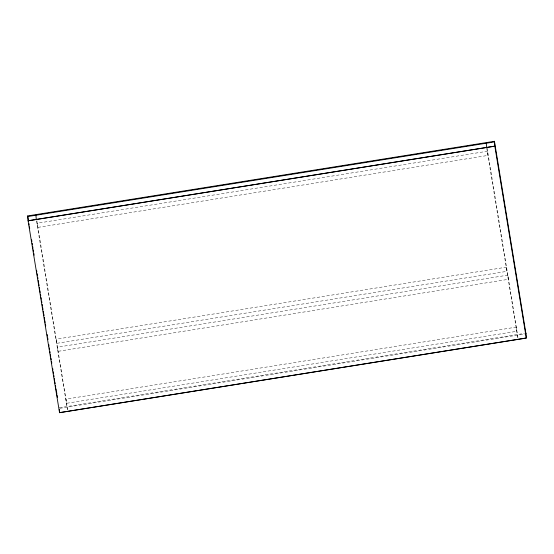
<?xml version="1.0" encoding="UTF-8"?>
<svg xmlns="http://www.w3.org/2000/svg" width="554" height="554" viewBox="0 0 554 554"><rect width="100%" height="100%" fill="white"/><g stroke="black" fill="none" stroke-linecap="round" stroke-linejoin="round"><path stroke-width="0.42" stroke-dasharray="2.77 2.08" d="M59.181 407.806L524.216 333.446M60.047 408.277L525.968 333.778M487.084 148.015L517.969 337.615M486.758 148.278L517.838 337.698M36.862 220.824L67.616 409.628M36.529 221.039L67.484 409.711M487.603 151.207L37.25 223.22L37.575 227.438L487.929 155.425L487.603 151.207M506.626 267.132L56.273 339.145L56.598 343.355L506.952 271.342L506.626 267.132M507.935 275.123L57.581 347.136L57.907 351.354L508.26 279.341L507.935 275.123M516.466 327.089L66.113 399.102L66.432 403.319L516.785 331.306L516.466 327.089"/><path stroke-width="0.83" d="M494.445 141.305L494.819 146.194L28.074 220.824L27.7 215.935L494.445 141.305L525.968 333.778M27.748 216.538L494.487 141.907M59.555 412.619L526.293 337.988L525.926 333.176M59.555 412.695L526.3 338.065L494.812 146.118L28.067 220.748L59.555 412.695L59.292 409.254M27.7 215.935L28.586 221.655M28.863 223.359L29.147 225.069M29.424 226.773L29.708 228.477M31.62 239.813L31.897 241.523M32.18 243.227L32.457 244.93M32.644 246.385L33.018 248.344M33.205 249.799L33.579 251.751M33.759 253.206L34.133 255.165M36.564 270.262L36.841 271.966M37.118 273.676L37.402 275.38M37.679 277.083L37.963 278.794M38.24 280.497L38.517 282.201M38.801 283.904L39.078 285.615M39.362 287.318L39.639 289.022M39.916 290.732L40.2 292.436M40.477 294.139L40.761 295.843M41.038 297.553L41.321 299.257M41.598 300.961L41.875 302.664M42.159 304.375L42.436 306.078M42.72 307.782L42.997 309.492M43.274 311.196L43.558 312.899M43.794 314.007L44.071 315.711M44.348 317.414L44.632 319.118M44.909 320.828L45.193 322.532M45.373 323.986L45.747 325.946M47.145 334.471L47.429 336.174M47.706 337.885L47.99 339.588M48.731 344.45L49.015 346.16M49.292 347.864L49.576 349.567M49.853 351.278L50.13 352.981M50.414 354.685L50.691 356.388M50.975 358.099L51.252 359.802M51.529 361.506L51.813 363.216M52.651 368.327L52.935 370.037M53.212 371.741L53.489 373.444M53.773 375.155L54.05 376.859M54.334 378.562L54.611 380.266M54.888 381.976L55.171 383.68M55.448 385.383L55.732 387.087M56.009 388.797L56.286 390.501M56.522 391.602L56.847 393.915M57.083 395.016L57.408 397.322M486.294 143.216L486.62 147.426M35.941 215.229L36.266 219.439"/></g></svg>
